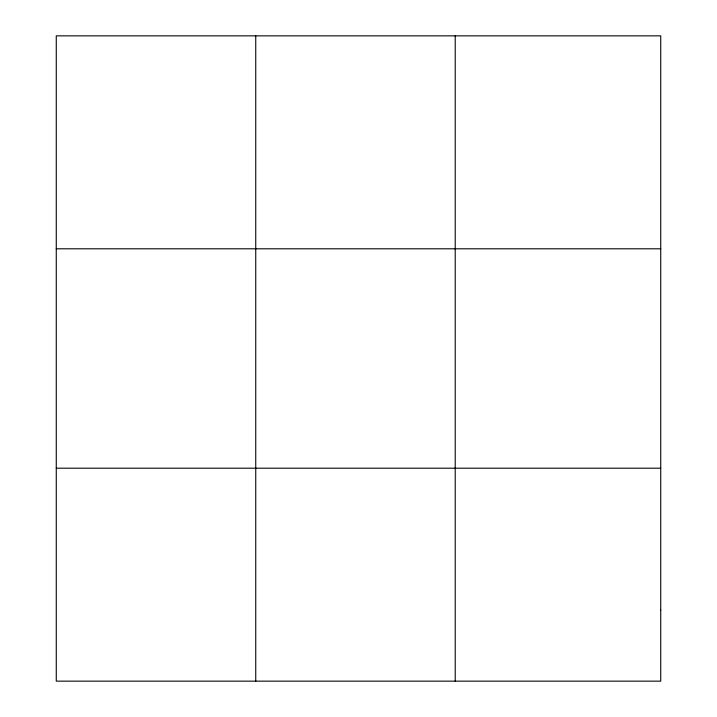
<?xml version="1.0" encoding="UTF-8"?>
<svg xmlns="http://www.w3.org/2000/svg" width="717" height="717" viewBox="0 0 717 717"><rect width="100%" height="100%" fill="white"/><g stroke="black" fill="none" stroke-linecap="round" stroke-linejoin="round"><path stroke-width="1.08" d="M255.745 35.85L255.745 681.15M455.214 35.85L455.214 681.15M56.267 248.799L660.733 248.799M56.267 468.201L660.733 468.201M660.733 610.167L660.733 681.15L56.267 681.15L56.267 35.85L660.733 35.85L660.733 610.167"/></g></svg>
